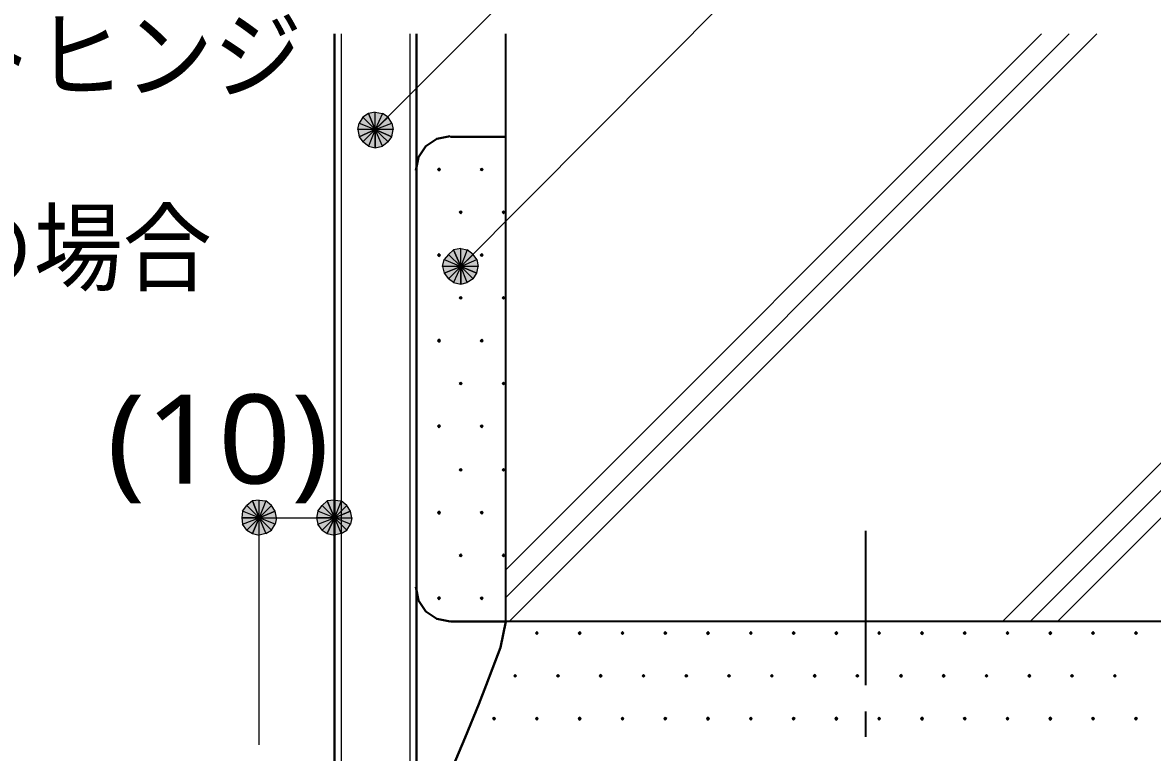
# Model space of a CAD drawing. Header units: millimetres. Extents: x 0 to 420, y 0 to 297.
# Drawn here: x 250.4 to 283.37, y 112 to 133.3 of the extents above; entities that cross this region are included whole.
import ezdxf
from ezdxf.enums import TextEntityAlignment as Align

# ---------------------------------------------------------------- set-up
doc = ezdxf.new("R2010")
doc.units = ezdxf.units.MM
doc.styles.add('kst32b', font='NotoSansJP-Variable.ttf')

msp = doc.modelspace()

# ---------------------------------------------------------------- hatches: boundary and pattern name
for points in [[(260.498, 130.641), (260.329, 130.535), (260.689, 130.175), (260.498, 130.641)], [(262.551, 129.053), (262.53, 129.032), (262.509, 129.011), (262.53, 128.99), (262.551, 128.968), (262.573, 128.99), (262.594, 129.011), (262.573, 129.032), (262.551, 129.053)], [(263.8, 129.053), (263.779, 129.032), (263.758, 129.011), (263.779, 128.99), (263.8, 128.968), (263.821, 128.99), (263.843, 129.011), (263.821, 129.032), (263.8, 129.053)], [(263.186, 127.804), (263.165, 127.783), (263.144, 127.762), (263.165, 127.741), (263.186, 127.72), (263.207, 127.741), (263.229, 127.762), (263.207, 127.783), (263.186, 127.804)], [(264.435, 127.804), (264.414, 127.783), (264.393, 127.762), (264.414, 127.741), (264.435, 127.72), (264.456, 127.741), (264.478, 127.762), (264.456, 127.783), (264.435, 127.804)], [(262.975, 126.661), (262.827, 126.534), (263.186, 126.175), (262.975, 126.661)], [(262.551, 126.555), (262.53, 126.534), (262.509, 126.513), (262.53, 126.492), (262.551, 126.471), (262.573, 126.492), (262.594, 126.513), (262.573, 126.534), (262.551, 126.555)], [(263.8, 126.555), (263.779, 126.534), (263.758, 126.513), (263.779, 126.492), (263.8, 126.471), (263.821, 126.492), (263.843, 126.513), (263.821, 126.534), (263.8, 126.555)], [(263.186, 125.307), (263.165, 125.285), (263.144, 125.264), (263.165, 125.243), (263.186, 125.222), (263.207, 125.243), (263.229, 125.264), (263.207, 125.285), (263.186, 125.307)], [(264.435, 125.307), (264.414, 125.285), (264.393, 125.264), (264.414, 125.243), (264.435, 125.222), (264.456, 125.243), (264.478, 125.264), (264.456, 125.285), (264.435, 125.307)], [(262.551, 124.058), (262.53, 124.037), (262.509, 124.015), (262.53, 123.994), (262.551, 123.973), (262.573, 123.994), (262.594, 124.015), (262.573, 124.037), (262.551, 124.058)], [(263.8, 124.058), (263.779, 124.037), (263.758, 124.015), (263.779, 123.994), (263.8, 123.973), (263.821, 123.994), (263.843, 124.015), (263.821, 124.037), (263.8, 124.058)], [(263.186, 122.809), (263.165, 122.788), (263.144, 122.767), (263.165, 122.746), (263.186, 122.724), (263.207, 122.746), (263.229, 122.767), (263.207, 122.788), (263.186, 122.809)], [(264.435, 122.809), (264.414, 122.788), (264.393, 122.767), (264.414, 122.746), (264.435, 122.724), (264.456, 122.746), (264.478, 122.767), (264.456, 122.788), (264.435, 122.809)], [(262.551, 121.56), (262.53, 121.539), (262.509, 121.518), (262.53, 121.497), (262.551, 121.475), (262.573, 121.497), (262.594, 121.518), (262.573, 121.539), (262.551, 121.56)], [(263.8, 121.56), (263.779, 121.539), (263.758, 121.518), (263.779, 121.497), (263.8, 121.475), (263.821, 121.497), (263.843, 121.518), (263.821, 121.539), (263.8, 121.56)], [(263.186, 120.29), (263.165, 120.269), (263.144, 120.248), (263.165, 120.227), (263.186, 120.205), (263.207, 120.227), (263.229, 120.248), (263.207, 120.269), (263.186, 120.29)], [(264.435, 120.29), (264.414, 120.269), (264.393, 120.248), (264.414, 120.227), (264.435, 120.205), (264.456, 120.227), (264.478, 120.248), (264.456, 120.269), (264.435, 120.29)], [(257.768, 119.041), (257.662, 119.211), (257.302, 118.851), (257.768, 119.041)], [(259.969, 119.041), (259.863, 119.211), (259.503, 118.851), (259.969, 119.041)], [(262.551, 119.041), (262.53, 119.02), (262.509, 118.999), (262.53, 118.978), (262.551, 118.957), (262.573, 118.978), (262.594, 118.999), (262.573, 119.02), (262.551, 119.041)], [(263.8, 119.041), (263.779, 119.02), (263.758, 118.999), (263.779, 118.978), (263.8, 118.957), (263.821, 118.978), (263.843, 118.999), (263.821, 119.02), (263.8, 119.041)], [(263.186, 117.792), (263.165, 117.771), (263.144, 117.75), (263.165, 117.729), (263.186, 117.708), (263.207, 117.729), (263.229, 117.75), (263.207, 117.771), (263.186, 117.792)], [(264.435, 117.792), (264.414, 117.771), (264.393, 117.75), (264.414, 117.729), (264.435, 117.708), (264.456, 117.729), (264.478, 117.75), (264.456, 117.771), (264.435, 117.792)], [(262.551, 116.544), (262.53, 116.522), (262.509, 116.501), (262.53, 116.48), (262.551, 116.459), (262.573, 116.48), (262.594, 116.501), (262.573, 116.522), (262.551, 116.544)], [(263.8, 116.544), (263.779, 116.522), (263.758, 116.501), (263.779, 116.48), (263.8, 116.459), (263.821, 116.48), (263.843, 116.501), (263.821, 116.522), (263.8, 116.544)], [(265.409, 115.528), (265.388, 115.506), (265.366, 115.485), (265.388, 115.464), (265.409, 115.443), (265.43, 115.464), (265.451, 115.485), (265.43, 115.506), (265.409, 115.528)], [(266.658, 115.528), (266.637, 115.506), (266.615, 115.485), (266.637, 115.464), (266.658, 115.443), (266.679, 115.464), (266.7, 115.485), (266.679, 115.506), (266.658, 115.528)], [(267.907, 115.528), (267.885, 115.506), (267.864, 115.485), (267.885, 115.464), (267.907, 115.443), (267.928, 115.464), (267.949, 115.485), (267.928, 115.506), (267.907, 115.528)], [(269.155, 115.528), (269.134, 115.506), (269.113, 115.485), (269.134, 115.464), (269.155, 115.443), (269.177, 115.464), (269.198, 115.485), (269.177, 115.506), (269.155, 115.528)], [(270.404, 115.528), (270.383, 115.506), (270.362, 115.485), (270.383, 115.464), (270.404, 115.443), (270.425, 115.464), (270.446, 115.485), (270.425, 115.506), (270.404, 115.528)], [(271.653, 115.528), (271.632, 115.506), (271.611, 115.485), (271.632, 115.464), (271.653, 115.443), (271.674, 115.464), (271.695, 115.485), (271.674, 115.506), (271.653, 115.528)], [(272.902, 115.528), (272.881, 115.506), (272.86, 115.485), (272.881, 115.464), (272.902, 115.443), (272.923, 115.464), (272.944, 115.485), (272.923, 115.506), (272.902, 115.528)], [(274.151, 115.528), (274.129, 115.506), (274.108, 115.485), (274.129, 115.464), (274.151, 115.443), (274.172, 115.464), (274.193, 115.485), (274.172, 115.506), (274.151, 115.528)], [(275.4, 115.528), (275.378, 115.506), (275.357, 115.485), (275.378, 115.464), (275.4, 115.443), (275.421, 115.464), (275.442, 115.485), (275.421, 115.506), (275.4, 115.528)], [(276.648, 115.528), (276.627, 115.506), (276.606, 115.485), (276.627, 115.464), (276.648, 115.443), (276.67, 115.464), (276.691, 115.485), (276.67, 115.506), (276.648, 115.528)], [(277.897, 115.528), (277.876, 115.506), (277.855, 115.485), (277.876, 115.464), (277.897, 115.443), (277.918, 115.464), (277.939, 115.485), (277.918, 115.506), (277.897, 115.528)], [(279.146, 115.528), (279.125, 115.506), (279.104, 115.485), (279.125, 115.464), (279.146, 115.443), (279.167, 115.464), (279.188, 115.485), (279.167, 115.506), (279.146, 115.528)], [(280.395, 115.528), (280.374, 115.506), (280.353, 115.485), (280.374, 115.464), (280.395, 115.443), (280.416, 115.464), (280.437, 115.485), (280.416, 115.506), (280.395, 115.528)], [(281.644, 115.528), (281.623, 115.506), (281.601, 115.485), (281.623, 115.464), (281.644, 115.443), (281.665, 115.464), (281.686, 115.485), (281.665, 115.506), (281.644, 115.528)], [(282.893, 115.528), (282.871, 115.506), (282.85, 115.485), (282.871, 115.464), (282.893, 115.443), (282.914, 115.464), (282.935, 115.485), (282.914, 115.506), (282.893, 115.528)], [(264.774, 114.279), (264.753, 114.258), (264.732, 114.237), (264.753, 114.215), (264.774, 114.194), (264.795, 114.215), (264.816, 114.237), (264.795, 114.258), (264.774, 114.279)], [(266.023, 114.279), (266.002, 114.258), (265.98, 114.237), (266.002, 114.215), (266.023, 114.194), (266.044, 114.215), (266.065, 114.237), (266.044, 114.258), (266.023, 114.279)], [(267.271, 114.279), (267.25, 114.258), (267.229, 114.237), (267.25, 114.215), (267.271, 114.194), (267.293, 114.215), (267.314, 114.237), (267.293, 114.258), (267.271, 114.279)], [(268.52, 114.279), (268.499, 114.258), (268.478, 114.237), (268.499, 114.215), (268.52, 114.194), (268.541, 114.215), (268.563, 114.237), (268.541, 114.258), (268.52, 114.279)], [(269.769, 114.279), (269.748, 114.258), (269.727, 114.237), (269.748, 114.215), (269.769, 114.194), (269.79, 114.215), (269.812, 114.237), (269.79, 114.258), (269.769, 114.279)], [(271.018, 114.279), (270.997, 114.258), (270.976, 114.237), (270.997, 114.215), (271.018, 114.194), (271.039, 114.215), (271.06, 114.237), (271.039, 114.258), (271.018, 114.279)], [(272.267, 114.279), (272.246, 114.258), (272.225, 114.237), (272.246, 114.215), (272.267, 114.194), (272.288, 114.215), (272.309, 114.237), (272.288, 114.258), (272.267, 114.279)], [(273.516, 114.279), (273.495, 114.258), (273.473, 114.237), (273.495, 114.215), (273.516, 114.194), (273.537, 114.215), (273.558, 114.237), (273.537, 114.258), (273.516, 114.279)], [(274.764, 114.279), (274.743, 114.258), (274.722, 114.237), (274.743, 114.215), (274.764, 114.194), (274.786, 114.215), (274.807, 114.237), (274.786, 114.258), (274.764, 114.279)], [(276.035, 114.279), (276.013, 114.258), (275.992, 114.237), (276.013, 114.215), (276.035, 114.194), (276.056, 114.215), (276.077, 114.237), (276.056, 114.258), (276.035, 114.279)], [(277.283, 114.279), (277.262, 114.258), (277.241, 114.237), (277.262, 114.215), (277.283, 114.194), (277.304, 114.215), (277.326, 114.237), (277.304, 114.258), (277.283, 114.279)], [(278.532, 114.279), (278.511, 114.258), (278.49, 114.237), (278.511, 114.215), (278.532, 114.194), (278.553, 114.215), (278.575, 114.237), (278.553, 114.258), (278.532, 114.279)], [(279.781, 114.279), (279.76, 114.258), (279.739, 114.237), (279.76, 114.215), (279.781, 114.194), (279.802, 114.215), (279.823, 114.237), (279.802, 114.258), (279.781, 114.279)], [(281.03, 114.279), (281.009, 114.258), (280.987, 114.237), (281.009, 114.215), (281.03, 114.194), (281.051, 114.215), (281.072, 114.237), (281.051, 114.258), (281.03, 114.279)], [(282.279, 114.279), (282.257, 114.258), (282.236, 114.237), (282.257, 114.215), (282.279, 114.194), (282.3, 114.215), (282.321, 114.237), (282.3, 114.258), (282.279, 114.279)], [(264.16, 113.03), (264.139, 113.009), (264.118, 112.988), (264.139, 112.966), (264.16, 112.945), (264.181, 112.966), (264.202, 112.988), (264.181, 113.009), (264.16, 113.03)], [(265.409, 113.03), (265.388, 113.009), (265.366, 112.988), (265.388, 112.966), (265.409, 112.945), (265.43, 112.966), (265.451, 112.988), (265.43, 113.009), (265.409, 113.03)], [(266.658, 113.03), (266.637, 113.009), (266.615, 112.988), (266.637, 112.966), (266.658, 112.945), (266.679, 112.966), (266.7, 112.988), (266.679, 113.009), (266.658, 113.03)], [(267.907, 113.03), (267.885, 113.009), (267.864, 112.988), (267.885, 112.966), (267.907, 112.945), (267.928, 112.966), (267.949, 112.988), (267.928, 113.009), (267.907, 113.03)], [(269.155, 113.03), (269.134, 113.009), (269.113, 112.988), (269.134, 112.966), (269.155, 112.945), (269.177, 112.966), (269.198, 112.988), (269.177, 113.009), (269.155, 113.03)], [(270.404, 113.03), (270.383, 113.009), (270.362, 112.988), (270.383, 112.966), (270.404, 112.945), (270.425, 112.966), (270.446, 112.988), (270.425, 113.009), (270.404, 113.03)], [(271.653, 113.03), (271.632, 113.009), (271.611, 112.988), (271.632, 112.966), (271.653, 112.945), (271.674, 112.966), (271.695, 112.988), (271.674, 113.009), (271.653, 113.03)], [(272.902, 113.03), (272.881, 113.009), (272.86, 112.988), (272.881, 112.966), (272.902, 112.945), (272.923, 112.966), (272.944, 112.988), (272.923, 113.009), (272.902, 113.03)], [(274.151, 113.03), (274.129, 113.009), (274.108, 112.988), (274.129, 112.966), (274.151, 112.945), (274.172, 112.966), (274.193, 112.988), (274.172, 113.009), (274.151, 113.03)], [(275.4, 113.03), (275.378, 113.009), (275.357, 112.988), (275.378, 112.966), (275.4, 112.945), (275.421, 112.966), (275.442, 112.988), (275.421, 113.009), (275.4, 113.03)], [(276.648, 113.03), (276.627, 113.009), (276.606, 112.988), (276.627, 112.966), (276.648, 112.945), (276.67, 112.966), (276.691, 112.988), (276.67, 113.009), (276.648, 113.03)], [(277.897, 113.03), (277.876, 113.009), (277.855, 112.988), (277.876, 112.966), (277.897, 112.945), (277.918, 112.966), (277.939, 112.988), (277.918, 113.009), (277.897, 113.03)], [(279.146, 113.03), (279.125, 113.009), (279.104, 112.988), (279.125, 112.966), (279.146, 112.945), (279.167, 112.966), (279.188, 112.988), (279.167, 113.009), (279.146, 113.03)], [(280.395, 113.03), (280.374, 113.009), (280.353, 112.988), (280.374, 112.966), (280.395, 112.945), (280.416, 112.966), (280.437, 112.988), (280.416, 113.009), (280.395, 113.03)], [(281.644, 113.03), (281.623, 113.009), (281.601, 112.988), (281.623, 112.966), (281.644, 112.945), (281.665, 112.966), (281.686, 112.988), (281.665, 113.009), (281.644, 113.03)], [(282.893, 113.03), (282.871, 113.009), (282.85, 112.988), (282.871, 112.966), (282.893, 112.945), (282.914, 112.966), (282.935, 112.988), (282.914, 113.009), (282.893, 113.03)]]:
    msp.add_hatch(color=7).paths.add_polyline_path(points)
h = msp.add_hatch(color=7)
h.paths.add_polyline_path([(261.07, 130.535), (260.9, 130.641), (260.689, 130.175), (261.07, 130.535)])
h.paths.add_polyline_path([(260.9, 130.641), (260.689, 130.175), (260.689, 130.683), (260.9, 130.641)])
h.paths.add_polyline_path([(260.689, 130.175), (260.689, 130.683), (260.498, 130.641), (260.689, 130.175)])
h = msp.add_hatch(color=7)
h.paths.add_polyline_path([(260.329, 130.535), (260.223, 130.365), (260.689, 130.175), (260.329, 130.535)])
h.paths.add_polyline_path([(260.223, 130.365), (260.689, 130.175), (260.181, 130.175), (260.223, 130.365)])
h.paths.add_polyline_path([(260.689, 130.175), (260.181, 130.175), (260.223, 129.963), (260.689, 130.175)])
h = msp.add_hatch(color=7)
h.paths.add_polyline_path([(261.175, 129.963), (261.218, 130.175), (260.689, 130.175), (261.175, 129.963)])
h.paths.add_polyline_path([(261.218, 130.175), (260.689, 130.175), (261.175, 130.365), (261.218, 130.175)])
h.paths.add_polyline_path([(260.689, 130.175), (261.175, 130.365), (261.07, 130.535), (260.689, 130.175)])
h = msp.add_hatch(color=7)
h.paths.add_polyline_path([(260.223, 129.963), (260.329, 129.815), (260.689, 130.175), (260.223, 129.963)])
h.paths.add_polyline_path([(260.329, 129.815), (260.689, 130.175), (260.498, 129.688), (260.329, 129.815)])
h.paths.add_polyline_path([(260.689, 130.175), (260.498, 129.688), (260.689, 129.646), (260.689, 130.175)])
h = msp.add_hatch(color=7)
h.paths.add_polyline_path([(260.689, 129.646), (260.9, 129.688), (260.689, 130.175), (260.689, 129.646)])
h.paths.add_polyline_path([(260.9, 129.688), (260.689, 130.175), (261.07, 129.815), (260.9, 129.688)])
h.paths.add_polyline_path([(260.689, 130.175), (261.07, 129.815), (261.175, 129.963), (260.689, 130.175)])
h = msp.add_hatch(color=7)
h.paths.add_polyline_path([(263.546, 126.534), (263.377, 126.661), (263.186, 126.175), (263.546, 126.534)])
h.paths.add_polyline_path([(263.377, 126.661), (263.186, 126.175), (263.186, 126.704), (263.377, 126.661)])
h.paths.add_polyline_path([(263.186, 126.175), (263.186, 126.704), (262.975, 126.661), (263.186, 126.175)])
h = msp.add_hatch(color=7)
h.paths.add_polyline_path([(262.827, 126.534), (262.7, 126.386), (263.186, 126.175), (262.827, 126.534)])
h.paths.add_polyline_path([(262.7, 126.386), (263.186, 126.175), (262.657, 126.175), (262.7, 126.386)])
h.paths.add_polyline_path([(263.186, 126.175), (262.657, 126.175), (262.7, 125.984), (263.186, 126.175)])
h = msp.add_hatch(color=7)
h.paths.add_polyline_path([(263.652, 125.984), (263.694, 126.175), (263.186, 126.175), (263.652, 125.984)])
h.paths.add_polyline_path([(263.694, 126.175), (263.186, 126.175), (263.652, 126.386), (263.694, 126.175)])
h.paths.add_polyline_path([(263.186, 126.175), (263.652, 126.386), (263.546, 126.534), (263.186, 126.175)])
h = msp.add_hatch(color=7)
h.paths.add_polyline_path([(262.7, 125.984), (262.827, 125.815), (263.186, 126.175), (262.7, 125.984)])
h.paths.add_polyline_path([(262.827, 125.815), (263.186, 126.175), (262.975, 125.709), (262.827, 125.815)])
h.paths.add_polyline_path([(263.186, 126.175), (262.975, 125.709), (263.186, 125.667), (263.186, 126.175)])
h = msp.add_hatch(color=7)
h.paths.add_polyline_path([(263.186, 125.667), (263.377, 125.709), (263.186, 126.175), (263.186, 125.667)])
h.paths.add_polyline_path([(263.377, 125.709), (263.186, 126.175), (263.546, 125.815), (263.377, 125.709)])
h.paths.add_polyline_path([(263.186, 126.175), (263.546, 125.815), (263.652, 125.984), (263.186, 126.175)])
h = msp.add_hatch(color=7)
h.paths.add_polyline_path([(257.112, 119.338), (256.942, 119.211), (257.302, 118.851), (257.112, 119.338)])
h.paths.add_polyline_path([(256.942, 119.211), (257.302, 118.851), (256.815, 119.041), (256.942, 119.211)])
h.paths.add_polyline_path([(257.302, 118.851), (256.815, 119.041), (256.794, 118.851), (257.302, 118.851)])
h = msp.add_hatch(color=7)
h.paths.add_polyline_path([(257.662, 119.211), (257.493, 119.338), (257.302, 118.851), (257.662, 119.211)])
h.paths.add_polyline_path([(257.493, 119.338), (257.302, 118.851), (257.302, 119.359), (257.493, 119.338)])
h.paths.add_polyline_path([(257.302, 118.851), (257.302, 119.359), (257.112, 119.338), (257.302, 118.851)])
h = msp.add_hatch(color=7)
h.paths.add_polyline_path([(259.292, 119.338), (259.144, 119.211), (259.503, 118.851), (259.292, 119.338)])
h.paths.add_polyline_path([(259.144, 119.211), (259.503, 118.851), (259.016, 119.041), (259.144, 119.211)])
h.paths.add_polyline_path([(259.503, 118.851), (259.016, 119.041), (258.974, 118.851), (259.503, 118.851)])
h = msp.add_hatch(color=7)
h.paths.add_polyline_path([(259.863, 119.211), (259.694, 119.338), (259.503, 118.851), (259.863, 119.211)])
h.paths.add_polyline_path([(259.694, 119.338), (259.503, 118.851), (259.503, 119.359), (259.694, 119.338)])
h.paths.add_polyline_path([(259.503, 118.851), (259.503, 119.359), (259.292, 119.338), (259.503, 118.851)])
h = msp.add_hatch(color=7)
h.paths.add_polyline_path([(256.794, 118.851), (256.815, 118.66), (257.302, 118.851), (256.794, 118.851)])
h.paths.add_polyline_path([(256.815, 118.66), (257.302, 118.851), (256.942, 118.491), (256.815, 118.66)])
h.paths.add_polyline_path([(257.302, 118.851), (256.942, 118.491), (257.112, 118.385), (257.302, 118.851)])
h = msp.add_hatch(color=7)
h.paths.add_polyline_path([(257.112, 118.385), (257.302, 118.343), (257.302, 118.851), (257.112, 118.385)])
h.paths.add_polyline_path([(257.302, 118.343), (257.302, 118.851), (257.493, 118.385), (257.302, 118.343)])
h.paths.add_polyline_path([(257.302, 118.851), (257.493, 118.385), (257.662, 118.491), (257.302, 118.851)])
h = msp.add_hatch(color=7)
h.paths.add_polyline_path([(257.662, 118.491), (257.768, 118.66), (257.302, 118.851), (257.662, 118.491)])
h.paths.add_polyline_path([(257.768, 118.66), (257.302, 118.851), (257.81, 118.851), (257.768, 118.66)])
h.paths.add_polyline_path([(257.302, 118.851), (257.81, 118.851), (257.768, 119.041), (257.302, 118.851)])
h = msp.add_hatch(color=7)
h.paths.add_polyline_path([(258.974, 118.851), (259.016, 118.66), (259.503, 118.851), (258.974, 118.851)])
h.paths.add_polyline_path([(259.016, 118.66), (259.503, 118.851), (259.144, 118.491), (259.016, 118.66)])
h.paths.add_polyline_path([(259.503, 118.851), (259.144, 118.491), (259.292, 118.385), (259.503, 118.851)])
h = msp.add_hatch(color=7)
h.paths.add_polyline_path([(259.292, 118.385), (259.503, 118.343), (259.503, 118.851), (259.292, 118.385)])
h.paths.add_polyline_path([(259.503, 118.343), (259.503, 118.851), (259.694, 118.385), (259.503, 118.343)])
h.paths.add_polyline_path([(259.503, 118.851), (259.694, 118.385), (259.863, 118.491), (259.503, 118.851)])
h = msp.add_hatch(color=7)
h.paths.add_polyline_path([(259.863, 118.491), (259.969, 118.66), (259.503, 118.851), (259.863, 118.491)])
h.paths.add_polyline_path([(259.969, 118.66), (259.503, 118.851), (260.011, 118.851), (259.969, 118.66)])
h.paths.add_polyline_path([(259.503, 118.851), (260.011, 118.851), (259.969, 119.041), (259.503, 118.851)])

# ---------------------------------------------------------------- linework, layer by layer
at = {"lineweight": 13}
for points in [[(260.689, 130.175), (273.135, 142.621)], [(263.186, 126.175), (274.828, 137.88)], [(259.694, 132.969), (259.694, 109.813)], [(261.705, 132.969), (261.705, 109.813)], [(280.945, 132.969), (264.499, 116.522)], [(280.141, 132.969), (264.499, 117.327)], [(281.75, 132.969), (264.604, 115.824)], [(284.501, 121.327), (278.998, 115.824)], [(284.501, 120.523), (279.802, 115.824)], [(284.501, 119.719), (280.607, 115.824)], [(257.302, 112.226), (257.302, 118.851)], [(257.302, 118.851), (259.503, 118.851)]]:
    msp.add_lwpolyline(points, dxfattribs=at)
at = {"lineweight": 30}
for points in [[(259.503, 132.969), (259.503, 109.813), (261.895, 109.813)], [(261.895, 132.969), (261.895, 109.813)], [(262.879, 129.984), (262.488, 129.905), (262.168, 129.69), (261.953, 129.37), (261.874, 128.979)], [(262.89, 129.963), (264.499, 129.963)], [(261.874, 116.829), (261.953, 116.438), (262.168, 116.118), (262.488, 115.903), (262.879, 115.824)], [(264.499, 115.824), (264.35, 115.062), (264.118, 114.448), (263.927, 113.961), (263.716, 113.411), (263.313, 112.437), (262.869, 111.379), (262.255, 110.363), (261.895, 109.813)], [(262.89, 115.824), (264.499, 115.824)]]:
    msp.add_lwpolyline(points, dxfattribs=at)
at = {"lineweight": 25}
for points in [[(284.501, 132.969), (284.501, 115.824), (264.499, 115.824), (264.499, 132.969)], [(274.997, 118.47), (274.997, 113.961)], [(274.997, 113.199), (274.997, 112.459)]]:
    msp.add_lwpolyline(points, dxfattribs=at)
at = {"lineweight": 0}
for points in [[(260.498, 130.641), (260.329, 130.535), (260.689, 130.175)], [(260.689, 130.175), (260.689, 130.683), (260.498, 130.641)], [(260.9, 130.641), (260.689, 130.175), (260.689, 130.683)], [(261.07, 130.535), (260.9, 130.641), (260.689, 130.175)], [(260.223, 130.365), (260.689, 130.175), (260.181, 130.175)], [(260.329, 130.535), (260.223, 130.365), (260.689, 130.175)], [(260.689, 130.175), (261.175, 130.365), (261.07, 130.535)], [(261.218, 130.175), (260.689, 130.175), (261.175, 130.365)], [(260.689, 130.175), (260.181, 130.175), (260.223, 129.963)], [(260.223, 129.963), (260.329, 129.815), (260.689, 130.175)], [(260.329, 129.815), (260.689, 130.175), (260.498, 129.688)], [(260.689, 130.175), (260.498, 129.688), (260.689, 129.646)], [(260.689, 129.646), (260.9, 129.688), (260.689, 130.175)], [(260.9, 129.688), (260.689, 130.175), (261.07, 129.815)], [(260.689, 130.175), (261.07, 129.815), (261.175, 129.963)], [(261.175, 129.963), (261.218, 130.175), (260.689, 130.175)], [(262.551, 129.053), (262.53, 129.032), (262.509, 129.011), (262.53, 128.99), (262.551, 128.968), (262.573, 128.99), (262.594, 129.011), (262.573, 129.032)], [(263.8, 129.053), (263.779, 129.032), (263.758, 129.011), (263.779, 128.99), (263.8, 128.968), (263.821, 128.99), (263.843, 129.011), (263.821, 129.032)], [(263.186, 127.804), (263.165, 127.783), (263.144, 127.762), (263.165, 127.741), (263.186, 127.72), (263.207, 127.741), (263.229, 127.762), (263.207, 127.783)], [(264.435, 127.804), (264.414, 127.783), (264.393, 127.762), (264.414, 127.741), (264.435, 127.72), (264.456, 127.741), (264.478, 127.762), (264.456, 127.783)], [(262.975, 126.661), (262.827, 126.534), (263.186, 126.175)], [(263.186, 126.175), (263.186, 126.704), (262.975, 126.661)], [(263.377, 126.661), (263.186, 126.175), (263.186, 126.704)], [(263.546, 126.534), (263.377, 126.661), (263.186, 126.175)], [(262.551, 126.555), (262.53, 126.534), (262.509, 126.513), (262.53, 126.492), (262.551, 126.471), (262.573, 126.492), (262.594, 126.513), (262.573, 126.534)], [(262.7, 126.386), (263.186, 126.175), (262.657, 126.175)], [(262.827, 126.534), (262.7, 126.386), (263.186, 126.175)], [(263.186, 126.175), (263.652, 126.386), (263.546, 126.534)], [(263.694, 126.175), (263.186, 126.175), (263.652, 126.386)], [(263.8, 126.555), (263.779, 126.534), (263.758, 126.513), (263.779, 126.492), (263.8, 126.471), (263.821, 126.492), (263.843, 126.513), (263.821, 126.534)], [(263.186, 126.175), (262.657, 126.175), (262.7, 125.984)], [(262.7, 125.984), (262.827, 125.815), (263.186, 126.175)], [(262.827, 125.815), (263.186, 126.175), (262.975, 125.709)], [(263.186, 126.175), (262.975, 125.709), (263.186, 125.667)], [(263.186, 125.667), (263.377, 125.709), (263.186, 126.175)], [(263.377, 125.709), (263.186, 126.175), (263.546, 125.815)], [(263.186, 126.175), (263.546, 125.815), (263.652, 125.984)], [(263.652, 125.984), (263.694, 126.175), (263.186, 126.175)], [(263.186, 125.307), (263.165, 125.285), (263.144, 125.264), (263.165, 125.243), (263.186, 125.222), (263.207, 125.243), (263.229, 125.264), (263.207, 125.285)], [(264.435, 125.307), (264.414, 125.285), (264.393, 125.264), (264.414, 125.243), (264.435, 125.222), (264.456, 125.243), (264.478, 125.264), (264.456, 125.285)], [(262.551, 124.058), (262.53, 124.037), (262.509, 124.015), (262.53, 123.994), (262.551, 123.973), (262.573, 123.994), (262.594, 124.015), (262.573, 124.037)], [(263.8, 124.058), (263.779, 124.037), (263.758, 124.015), (263.779, 123.994), (263.8, 123.973), (263.821, 123.994), (263.843, 124.015), (263.821, 124.037)], [(263.186, 122.809), (263.165, 122.788), (263.144, 122.767), (263.165, 122.746), (263.186, 122.724), (263.207, 122.746), (263.229, 122.767), (263.207, 122.788)], [(264.435, 122.809), (264.414, 122.788), (264.393, 122.767), (264.414, 122.746), (264.435, 122.724), (264.456, 122.746), (264.478, 122.767), (264.456, 122.788)], [(262.551, 121.56), (262.53, 121.539), (262.509, 121.518), (262.53, 121.497), (262.551, 121.475), (262.573, 121.497), (262.594, 121.518), (262.573, 121.539)], [(263.8, 121.56), (263.779, 121.539), (263.758, 121.518), (263.779, 121.497), (263.8, 121.475), (263.821, 121.497), (263.843, 121.518), (263.821, 121.539)], [(263.186, 120.29), (263.165, 120.269), (263.144, 120.248), (263.165, 120.227), (263.186, 120.205), (263.207, 120.227), (263.229, 120.248), (263.207, 120.269)], [(264.435, 120.29), (264.414, 120.269), (264.393, 120.248), (264.414, 120.227), (264.435, 120.205), (264.456, 120.227), (264.478, 120.248), (264.456, 120.269)], [(256.942, 119.211), (257.302, 118.851), (256.815, 119.041)], [(257.112, 119.338), (256.942, 119.211), (257.302, 118.851)], [(257.302, 118.851), (257.302, 119.359), (257.112, 119.338)], [(257.493, 119.338), (257.302, 118.851), (257.302, 119.359)], [(257.662, 119.211), (257.493, 119.338), (257.302, 118.851)], [(257.768, 119.041), (257.662, 119.211), (257.302, 118.851)], [(259.144, 119.211), (259.503, 118.851), (259.016, 119.041)], [(259.292, 119.338), (259.144, 119.211), (259.503, 118.851)], [(259.503, 118.851), (259.503, 119.359), (259.292, 119.338)], [(259.694, 119.338), (259.503, 118.851), (259.503, 119.359)], [(259.863, 119.211), (259.694, 119.338), (259.503, 118.851)], [(259.969, 119.041), (259.863, 119.211), (259.503, 118.851)], [(257.302, 118.851), (256.815, 119.041), (256.794, 118.851)], [(256.794, 118.851), (256.815, 118.66), (257.302, 118.851)], [(256.815, 118.66), (257.302, 118.851), (256.942, 118.491)], [(257.302, 118.851), (256.942, 118.491), (257.112, 118.385)], [(257.112, 118.385), (257.302, 118.343), (257.302, 118.851)], [(257.302, 118.851), (257.81, 118.851), (257.768, 119.041)], [(257.302, 118.343), (257.302, 118.851), (257.493, 118.385)], [(257.302, 118.851), (257.493, 118.385), (257.662, 118.491)], [(257.662, 118.491), (257.768, 118.66), (257.302, 118.851)], [(257.768, 118.66), (257.302, 118.851), (257.81, 118.851)], [(259.503, 118.851), (259.016, 119.041), (258.974, 118.851)], [(258.974, 118.851), (259.016, 118.66), (259.503, 118.851)], [(259.016, 118.66), (259.503, 118.851), (259.144, 118.491)], [(259.503, 118.851), (259.144, 118.491), (259.292, 118.385)], [(259.292, 118.385), (259.503, 118.343), (259.503, 118.851)], [(259.503, 118.851), (260.011, 118.851), (259.969, 119.041)], [(259.503, 118.343), (259.503, 118.851), (259.694, 118.385)], [(259.503, 118.851), (259.694, 118.385), (259.863, 118.491)], [(259.863, 118.491), (259.969, 118.66), (259.503, 118.851)], [(259.969, 118.66), (259.503, 118.851), (260.011, 118.851)], [(262.551, 119.041), (262.53, 119.02), (262.509, 118.999), (262.53, 118.978), (262.551, 118.957), (262.573, 118.978), (262.594, 118.999), (262.573, 119.02)], [(263.8, 119.041), (263.779, 119.02), (263.758, 118.999), (263.779, 118.978), (263.8, 118.957), (263.821, 118.978), (263.843, 118.999), (263.821, 119.02)], [(263.186, 117.792), (263.165, 117.771), (263.144, 117.75), (263.165, 117.729), (263.186, 117.708), (263.207, 117.729), (263.229, 117.75), (263.207, 117.771)], [(264.435, 117.792), (264.414, 117.771), (264.393, 117.75), (264.414, 117.729), (264.435, 117.708), (264.456, 117.729), (264.478, 117.75), (264.456, 117.771)], [(262.551, 116.544), (262.53, 116.522), (262.509, 116.501), (262.53, 116.48), (262.551, 116.459), (262.573, 116.48), (262.594, 116.501), (262.573, 116.522)], [(263.8, 116.544), (263.779, 116.522), (263.758, 116.501), (263.779, 116.48), (263.8, 116.459), (263.821, 116.48), (263.843, 116.501), (263.821, 116.522)], [(265.409, 115.528), (265.388, 115.506), (265.366, 115.485), (265.388, 115.464), (265.409, 115.443), (265.43, 115.464), (265.451, 115.485), (265.43, 115.506)], [(266.658, 115.528), (266.637, 115.506), (266.615, 115.485), (266.637, 115.464), (266.658, 115.443), (266.679, 115.464), (266.7, 115.485), (266.679, 115.506)], [(267.907, 115.528), (267.885, 115.506), (267.864, 115.485), (267.885, 115.464), (267.907, 115.443), (267.928, 115.464), (267.949, 115.485), (267.928, 115.506)], [(269.155, 115.528), (269.134, 115.506), (269.113, 115.485), (269.134, 115.464), (269.155, 115.443), (269.177, 115.464), (269.198, 115.485), (269.177, 115.506)], [(270.404, 115.528), (270.383, 115.506), (270.362, 115.485), (270.383, 115.464), (270.404, 115.443), (270.425, 115.464), (270.446, 115.485), (270.425, 115.506)], [(271.653, 115.528), (271.632, 115.506), (271.611, 115.485), (271.632, 115.464), (271.653, 115.443), (271.674, 115.464), (271.695, 115.485), (271.674, 115.506)], [(272.902, 115.528), (272.881, 115.506), (272.86, 115.485), (272.881, 115.464), (272.902, 115.443), (272.923, 115.464), (272.944, 115.485), (272.923, 115.506)], [(274.151, 115.528), (274.129, 115.506), (274.108, 115.485), (274.129, 115.464), (274.151, 115.443), (274.172, 115.464), (274.193, 115.485), (274.172, 115.506)], [(275.4, 115.528), (275.378, 115.506), (275.357, 115.485), (275.378, 115.464), (275.4, 115.443), (275.421, 115.464), (275.442, 115.485), (275.421, 115.506)], [(276.648, 115.528), (276.627, 115.506), (276.606, 115.485), (276.627, 115.464), (276.648, 115.443), (276.67, 115.464), (276.691, 115.485), (276.67, 115.506)], [(277.897, 115.528), (277.876, 115.506), (277.855, 115.485), (277.876, 115.464), (277.897, 115.443), (277.918, 115.464), (277.939, 115.485), (277.918, 115.506)], [(279.146, 115.528), (279.125, 115.506), (279.104, 115.485), (279.125, 115.464), (279.146, 115.443), (279.167, 115.464), (279.188, 115.485), (279.167, 115.506)], [(280.395, 115.528), (280.374, 115.506), (280.353, 115.485), (280.374, 115.464), (280.395, 115.443), (280.416, 115.464), (280.437, 115.485), (280.416, 115.506)], [(281.644, 115.528), (281.623, 115.506), (281.601, 115.485), (281.623, 115.464), (281.644, 115.443), (281.665, 115.464), (281.686, 115.485), (281.665, 115.506)], [(282.893, 115.528), (282.871, 115.506), (282.85, 115.485), (282.871, 115.464), (282.893, 115.443), (282.914, 115.464), (282.935, 115.485), (282.914, 115.506)], [(264.774, 114.279), (264.753, 114.258), (264.732, 114.237), (264.753, 114.215), (264.774, 114.194), (264.795, 114.215), (264.816, 114.237), (264.795, 114.258)], [(266.023, 114.279), (266.002, 114.258), (265.98, 114.237), (266.002, 114.215), (266.023, 114.194), (266.044, 114.215), (266.065, 114.237), (266.044, 114.258)], [(267.271, 114.279), (267.25, 114.258), (267.229, 114.237), (267.25, 114.215), (267.271, 114.194), (267.293, 114.215), (267.314, 114.237), (267.293, 114.258)], [(268.52, 114.279), (268.499, 114.258), (268.478, 114.237), (268.499, 114.215), (268.52, 114.194), (268.541, 114.215), (268.563, 114.237), (268.541, 114.258)], [(269.769, 114.279), (269.748, 114.258), (269.727, 114.237), (269.748, 114.215), (269.769, 114.194), (269.79, 114.215), (269.812, 114.237), (269.79, 114.258)], [(271.018, 114.279), (270.997, 114.258), (270.976, 114.237), (270.997, 114.215), (271.018, 114.194), (271.039, 114.215), (271.06, 114.237), (271.039, 114.258)], [(272.267, 114.279), (272.246, 114.258), (272.225, 114.237), (272.246, 114.215), (272.267, 114.194), (272.288, 114.215), (272.309, 114.237), (272.288, 114.258)], [(273.516, 114.279), (273.495, 114.258), (273.473, 114.237), (273.495, 114.215), (273.516, 114.194), (273.537, 114.215), (273.558, 114.237), (273.537, 114.258)], [(274.764, 114.279), (274.743, 114.258), (274.722, 114.237), (274.743, 114.215), (274.764, 114.194), (274.786, 114.215), (274.807, 114.237), (274.786, 114.258)], [(276.035, 114.279), (276.013, 114.258), (275.992, 114.237), (276.013, 114.215), (276.035, 114.194), (276.056, 114.215), (276.077, 114.237), (276.056, 114.258)], [(277.283, 114.279), (277.262, 114.258), (277.241, 114.237), (277.262, 114.215), (277.283, 114.194), (277.304, 114.215), (277.326, 114.237), (277.304, 114.258)], [(278.532, 114.279), (278.511, 114.258), (278.49, 114.237), (278.511, 114.215), (278.532, 114.194), (278.553, 114.215), (278.575, 114.237), (278.553, 114.258)], [(279.781, 114.279), (279.76, 114.258), (279.739, 114.237), (279.76, 114.215), (279.781, 114.194), (279.802, 114.215), (279.823, 114.237), (279.802, 114.258)], [(281.03, 114.279), (281.009, 114.258), (280.987, 114.237), (281.009, 114.215), (281.03, 114.194), (281.051, 114.215), (281.072, 114.237), (281.051, 114.258)], [(282.279, 114.279), (282.257, 114.258), (282.236, 114.237), (282.257, 114.215), (282.279, 114.194), (282.3, 114.215), (282.321, 114.237), (282.3, 114.258)], [(264.16, 113.03), (264.139, 113.009), (264.118, 112.988), (264.139, 112.966), (264.16, 112.945), (264.181, 112.966), (264.202, 112.988), (264.181, 113.009)], [(265.409, 113.03), (265.388, 113.009), (265.366, 112.988), (265.388, 112.966), (265.409, 112.945), (265.43, 112.966), (265.451, 112.988), (265.43, 113.009)], [(266.658, 113.03), (266.637, 113.009), (266.615, 112.988), (266.637, 112.966), (266.658, 112.945), (266.679, 112.966), (266.7, 112.988), (266.679, 113.009)], [(267.907, 113.03), (267.885, 113.009), (267.864, 112.988), (267.885, 112.966), (267.907, 112.945), (267.928, 112.966), (267.949, 112.988), (267.928, 113.009)], [(269.155, 113.03), (269.134, 113.009), (269.113, 112.988), (269.134, 112.966), (269.155, 112.945), (269.177, 112.966), (269.198, 112.988), (269.177, 113.009)], [(270.404, 113.03), (270.383, 113.009), (270.362, 112.988), (270.383, 112.966), (270.404, 112.945), (270.425, 112.966), (270.446, 112.988), (270.425, 113.009)], [(271.653, 113.03), (271.632, 113.009), (271.611, 112.988), (271.632, 112.966), (271.653, 112.945), (271.674, 112.966), (271.695, 112.988), (271.674, 113.009)], [(272.902, 113.03), (272.881, 113.009), (272.86, 112.988), (272.881, 112.966), (272.902, 112.945), (272.923, 112.966), (272.944, 112.988), (272.923, 113.009)], [(274.151, 113.03), (274.129, 113.009), (274.108, 112.988), (274.129, 112.966), (274.151, 112.945), (274.172, 112.966), (274.193, 112.988), (274.172, 113.009)], [(275.4, 113.03), (275.378, 113.009), (275.357, 112.988), (275.378, 112.966), (275.4, 112.945), (275.421, 112.966), (275.442, 112.988), (275.421, 113.009)], [(276.648, 113.03), (276.627, 113.009), (276.606, 112.988), (276.627, 112.966), (276.648, 112.945), (276.67, 112.966), (276.691, 112.988), (276.67, 113.009)], [(277.897, 113.03), (277.876, 113.009), (277.855, 112.988), (277.876, 112.966), (277.897, 112.945), (277.918, 112.966), (277.939, 112.988), (277.918, 113.009)], [(279.146, 113.03), (279.125, 113.009), (279.104, 112.988), (279.125, 112.966), (279.146, 112.945), (279.167, 112.966), (279.188, 112.988), (279.167, 113.009)], [(280.395, 113.03), (280.374, 113.009), (280.353, 112.988), (280.374, 112.966), (280.395, 112.945), (280.416, 112.966), (280.437, 112.988), (280.416, 113.009)], [(281.644, 113.03), (281.623, 113.009), (281.601, 112.988), (281.623, 112.966), (281.644, 112.945), (281.665, 112.966), (281.686, 112.988), (281.665, 113.009)], [(282.893, 113.03), (282.871, 113.009), (282.85, 112.988), (282.871, 112.966), (282.893, 112.945), (282.914, 112.966), (282.935, 112.988), (282.914, 113.009)]]:
    msp.add_lwpolyline(points, close=True, dxfattribs=at)

# ---------------------------------------------------------------- texts
at = {"style": 'kst32b'}
for s, height, p, p2 in [('ピボットヒンジ', 2.0791, (240.369, 131.297), (258.561, 131.297)), ('旗丁番の場合', 2.0791, (240.326, 125.688), (255.92, 125.688)), ('(10)', 2.5989, (252.857, 119.846), (259.354, 119.846))]:
    msp.add_text(s, height=height, dxfattribs=at).set_placement(p, p2, align=Align.FIT)

doc.saveas('drawing.dxf')
